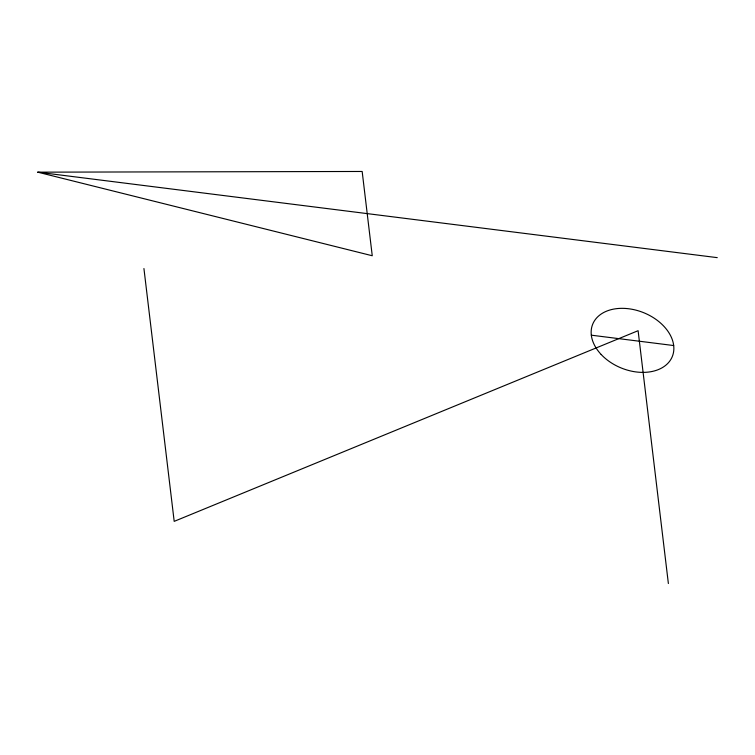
<?xml version="1.0" encoding="UTF-8"?>
<svg xmlns="http://www.w3.org/2000/svg" width="755" height="755" viewBox="0 0 755 755"><rect width="100%" height="100%" fill="white"/><g stroke="black" fill="none" stroke-linecap="round" stroke-linejoin="round"><path stroke-width="1.13" d="M37.75 172.168L362.164 171.47L372.253 255.747L37.75 172.168L717.25 257.644M591.325 335.182L673.687 345.545M668.373 583.53L638.107 330.699L174.188 521.365L143.931 268.535M601.159 354.482A42.959 29.841 22.1 0 0 671.535 358.21A42.959 29.841 22.1 0 0 624.829 308.408A42.959 29.841 22.1 0 0 601.159 354.482"/></g></svg>
